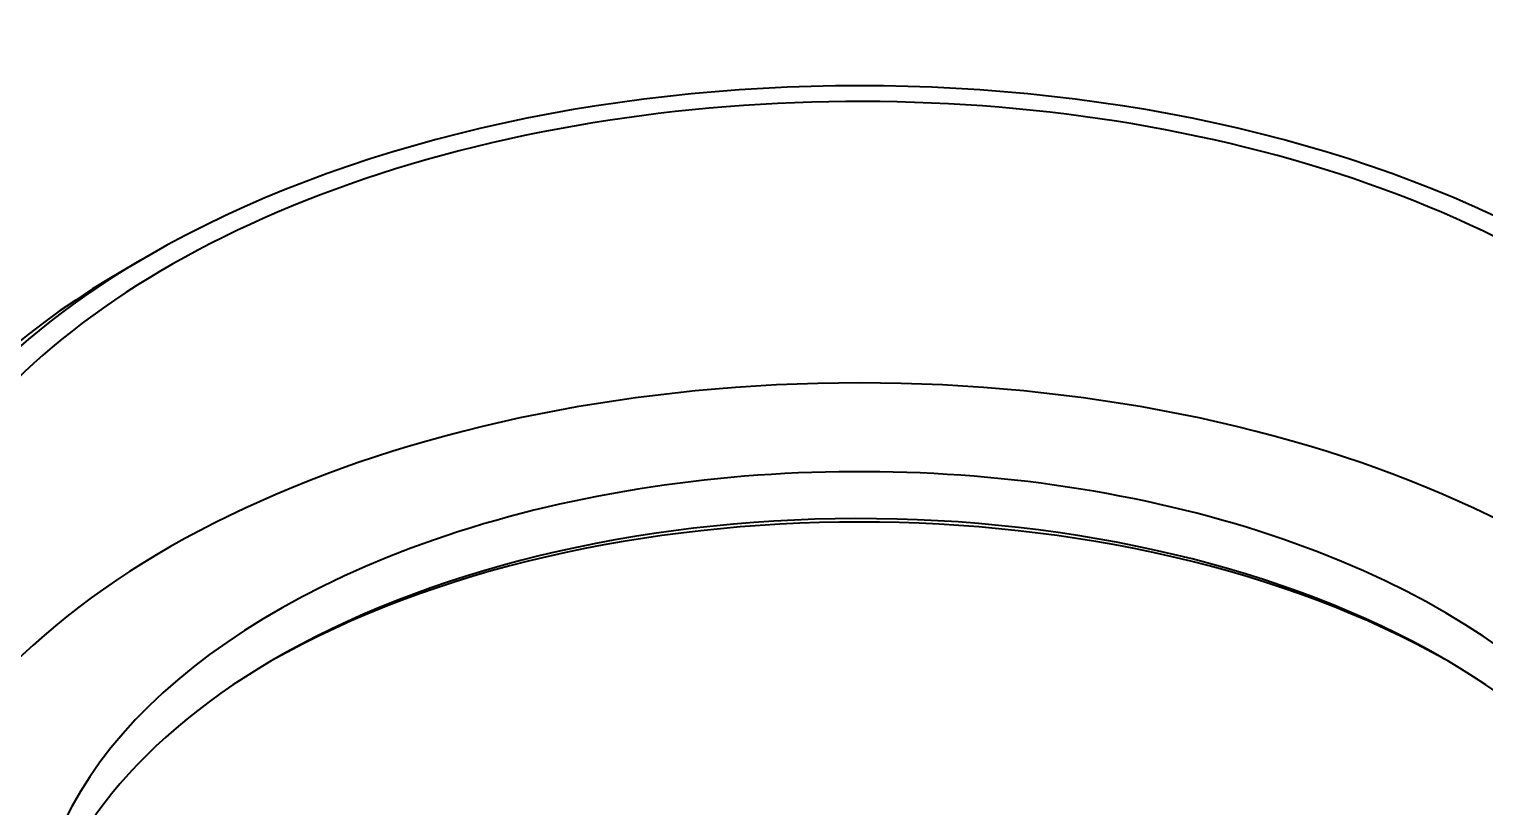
# Model space of a CAD drawing. Header units: millimetres. Extents: x 15 to 292, y 5 to 205.
# Drawn here: x 122.9 to 173.6, y 133.7 to 160.8 of the extents above; entities that cross this region are included whole.
import ezdxf

# ---------------------------------------------------------------- set-up
doc = ezdxf.new("R2010")
doc.units = ezdxf.units.MM
doc.layers.add('Geometries', color=7, linetype='Continuous')

msp = doc.modelspace()

# ---------------------------------------------------------------- linework, layer by layer
at = {"layer": 'Geometries', "linetype": 'Continuous', "lineweight": 40}
msp.add_line((126.389, 152.499), (127.096, 152.907), dxfattribs=at)
for centre, major_axis, start_param, end_param in [((151.845, 138.619), (35, 0), 0.785398, 2.356194), ((151.845, 138.619), (-34.05, 0), 2.889738, 6.283185), ((151.845, 138.619), (35, 0), 2.356194, 7.068583), ((151.845, 137.802), (-36, 0), 5.497787, 6.283185), ((151.845, 128.821), (34.05, 0), 0.251855, 2.889738), ((151.845, 128.821), (-28.7, 0), 3.092592, 6.283185), ((151.845, 126.779), (-29.2, 0), 3.93559, 5.489188), ((151.845, 127.188), (28.7, 0), 0.785398, 2.364868), ((151.845, 127.188), (28.7, 0), 0.776725, 0.785398), ((151.845, 127.188), (28.7, 0), 2.364868, 3.092044), ((151.845, 127.188), (28.7, 0), 0.049549, 0.776725), ((151.845, 137.802), (-36, 0), 0, 3.141593)]:
    msp.add_ellipse(centre, major_axis=major_axis, ratio=0.57735, start_param=start_param, end_param=end_param, dxfattribs=at)

doc.saveas('drawing.dxf')
